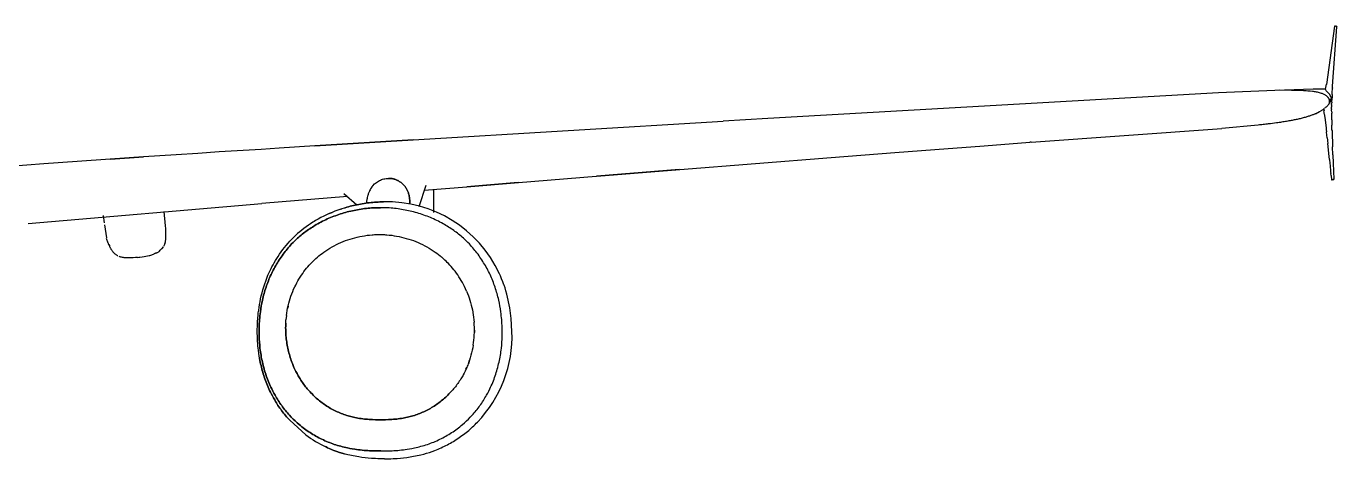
# Model space of a CAD drawing. Header units: metres. Extents: x -35769 to 135608, y -97159 to 12469.
# Drawn here: x 115846 to 135606, y -9222 to -2695 of the extents above; entities that cross this region are included whole.
import ezdxf

# ---------------------------------------------------------------- set-up
doc = ezdxf.new("R2010")
doc.units = ezdxf.units.M
doc.layers.get('0').update_dxf_attribs({"linetype": 'CONTINUOUS'})

msp = doc.modelspace()

# ---------------------------------------------------------------- linework, layer by layer
for p, q in [((135570, -2697), (135449, -3573)), ((135543, -3599), (135606, -2705)), ((133822, -3700), (127026, -4089)), ((134670, -3663), (133822, -3700)), ((135252, -3644), (134670, -3663)), ((135106, -3669), (134736, -3660)), ((135143, -3671), (135106, -3669)), ((135378, -3710), (135332, -3696)), ((135374, -3645), (135339, -3644)), ((135438, -3647), (135446, -3597)), ((135439, -3654), (135438, -3647)), ((135440, -3661), (135439, -3654)), ((135446, -3671), (135440, -3661)), ((135456, -3682), (135446, -3671)), ((135459, -3684), (135456, -3682)), ((135471, -3696), (135459, -3684)), ((135489, -3715), (135471, -3696)), ((135499, -3727), (135489, -3715)), ((135508, -3741), (135499, -3727)), ((135514, -3754), (135508, -3741)), ((135520, -3766), (135514, -3754)), ((135535, -3747), (135534, -3768)), ((135536, -3726), (135535, -3747)), ((135524, -3784), (135520, -3766)), ((135520, -3804), (135524, -3784)), ((135524, -3784), (135524, -3784)), ((135534, -3768), (135532, -3795)), ((121682, -4411), (126356, -4128)), ((127026, -4089), (126356, -4128)), ((135529, -3987), (135528, -3967)), ((135529, -3987), (135528, -3967)), ((135529, -3987), (135529, -4008)), ((135529, -4028), (135529, -4008)), ((135529, -4028), (135529, -4008)), ((135531, -4109), (135529, -4028)), ((135531, -4109), (135532, -4190)), ((130998, -4445), (133873, -4240)), ((134419, -4187), (133873, -4240)), ((135448, -4256), (135452, -4291)), ((135533, -4261), (135532, -4190)), ((135534, -4278), (135543, -4516)), ((130998, -4445), (130977, -4446)), ((135479, -4558), (135470, -4467)), ((135547, -4638), (135543, -4516)), ((135485, -4618), (135479, -4558)), ((135494, -4708), (135485, -4618)), ((135494, -4708), (135501, -4769)), ((135547, -4638), (135552, -4760)), ((135501, -4769), (135504, -4799)), ((135504, -4799), (135507, -4829)), ((135507, -4829), (135510, -4859)), ((135510, -4859), (135513, -4890)), ((135513, -4890), (135516, -4920)), ((135519, -4950), (135516, -4920)), ((135552, -4760), (135557, -4882)), ((135557, -4882), (135561, -5005)), ((121871, -5101), (121765, -5422)), ((121848, -5170), (122487, -5118)), ((135519, -4950), (135525, -5011)), ((120689, -5264), (119397, -5370)), ((120637, -5218), (120831, -5389)), ((121991, -5506), (121992, -5158)), ((115873, -5674), (119396, -5370)), ((117946, -5707), (117928, -5490)), ((120589, -5455), (120545, -5470)), ((120654, -5434), (120589, -5455)), ((117008, -5551), (117021, -5660)), ((117025, -5694), (117055, -5889)), ((117953, -5885), (117953, -5864)), ((122485, -6691), (122499, -6725)), ((123139, -6942), (123094, -6740)), ((119769, -7061), (119762, -7126)), ((122574, -6975), (122581, -7012)), ((123160, -7107), (123139, -6942)), ((123170, -7304), (123160, -7107)), ((119759, -7175), (119762, -7126)), ((119819, -8641), (120060, -8862))]:
    msp.add_line(p, q)
at = {"ltscale": 0.033945}
msp.add_line((135571, -2696), (135570, -2697), dxfattribs=at)
at = {"ltscale": 0.017735}
msp.add_line((135570, -2697), (135570, -2697), dxfattribs=at)
at = {"ltscale": 0.053772}
msp.add_line((135573, -2696), (135571, -2696), dxfattribs=at)
at = {"ltscale": 0.078487}
msp.add_line((135577, -2696), (135573, -2696), dxfattribs=at)
at = {"ltscale": 0.11392}
msp.add_line((135577, -2696), (135581, -2695), dxfattribs=at)
at = {"ltscale": 0.168959}
msp.add_line((135581, -2695), (135588, -2695), dxfattribs=at)
at = {"ltscale": 0.174157}
msp.add_line((135595, -2697), (135588, -2695), dxfattribs=at)
at = {"ltscale": 0.118054}
msp.add_line((135599, -2698), (135595, -2697), dxfattribs=at)
at = {"ltscale": 0.081827}
msp.add_line((135602, -2699), (135599, -2698), dxfattribs=at)
at = {"ltscale": 0.056663}
msp.add_line((135604, -2700), (135602, -2699), dxfattribs=at)
at = {"ltscale": 0.036596}
msp.add_line((135606, -2700), (135604, -2700), dxfattribs=at)
at = {"ltscale": 0.019433}
msp.add_line((135606, -2701), (135606, -2700), dxfattribs=at)
at = {"ltscale": 0.092126}
msp.add_line((135606, -2701), (135606, -2705), dxfattribs=at)
at = {"ltscale": 0.303369}
msp.add_line((135429, -3647), (135413, -3646), dxfattribs=at)
at = {"ltscale": 0.238504}
msp.add_line((135429, -3647), (135439, -3647), dxfattribs=at)
at = {"ltscale": 0.083888}
msp.add_line((135446, -3594), (135447, -3590), dxfattribs=at)
at = {"ltscale": 0.088188}
msp.add_line((135446, -3597), (135446, -3594), dxfattribs=at)
at = {"ltscale": 0.155855}
msp.add_line((135447, -3590), (135448, -3584), dxfattribs=at)
at = {"ltscale": 0.176535}
msp.add_line((135448, -3580), (135449, -3573), dxfattribs=at)
at = {"ltscale": 0.096101}
msp.add_line((135448, -3584), (135448, -3580), dxfattribs=at)
at = {"ltscale": 0.300017}
msp.add_line((135541, -3624), (135542, -3612), dxfattribs=at)
at = {"ltscale": 0.055605}
msp.add_line((135541, -3626), (135541, -3624), dxfattribs=at)
msp.add_line((135541, -3626), (135541, -3624), dxfattribs=at)
at = {"ltscale": 0.063275}
msp.add_line((135541, -3626), (135541, -3628), dxfattribs=at)
msp.add_line((135541, -3626), (135541, -3628), dxfattribs=at)
at = {"ltscale": 0.314622}
msp.add_line((135542, -3612), (135543, -3599), dxfattribs=at)
at = {"ltscale": 0.00659}
msp.add_line((135543, -3599), (135543, -3599), dxfattribs=at)
msp.add_line((135543, -3599), (135543, -3599), dxfattribs=at)
at = {"ltscale": 0.269221}
msp.add_line((135401, -3950), (135392, -3956), dxfattribs=at)
at = {"ltscale": 0.305143}
msp.add_line((135411, -3943), (135401, -3950), dxfattribs=at)
at = {"ltscale": 0.187336}
msp.add_line((135410, -3943), (135411, -3951), dxfattribs=at)
at = {"ltscale": 0.135491}
msp.add_line((135411, -3943), (135415, -3940), dxfattribs=at)
at = {"ltscale": 0.193174}
msp.add_line((135411, -3951), (135412, -3959), dxfattribs=at)
at = {"ltscale": 0.234345}
msp.add_line((135415, -3940), (135422, -3934), dxfattribs=at)
at = {"ltscale": 0.192762}
msp.add_line((135429, -3929), (135422, -3934), dxfattribs=at)
at = {"ltscale": 0.009664}
msp.add_line((135426, -3932), (135426, -3932), dxfattribs=at)
msp.add_line((135426, -3932), (135426, -3932), dxfattribs=at)
msp.add_line((135426, -3932), (135426, -3932), dxfattribs=at)
at = {"ltscale": 0.186652}
msp.add_line((135434, -3925), (135429, -3929), dxfattribs=at)
at = {"ltscale": 0.287808}
msp.add_line((135443, -3917), (135434, -3925), dxfattribs=at)
at = {"ltscale": 0.196583}
msp.add_line((135449, -3912), (135443, -3917), dxfattribs=at)
at = {"ltscale": 0.268422}
msp.add_line((135449, -3912), (135457, -3905), dxfattribs=at)
at = {"ltscale": 0.239272}
msp.add_line((135457, -3905), (135464, -3898), dxfattribs=at)
at = {"ltscale": 0.25924}
msp.add_line((135464, -3898), (135470, -3892), dxfattribs=at)
at = {"ltscale": 0.281581}
msp.add_line((135470, -3892), (135477, -3883), dxfattribs=at)
at = {"ltscale": 0.166957}
msp.add_line((135477, -3883), (135481, -3878), dxfattribs=at)
at = {"ltscale": 0.148361}
msp.add_line((135485, -3873), (135481, -3878), dxfattribs=at)
at = {"ltscale": 0.148559}
msp.add_line((135488, -3868), (135485, -3873), dxfattribs=at)
at = {"ltscale": 0.102905}
msp.add_line((135487, -3790), (135489, -3793), dxfattribs=at)
at = {"ltscale": 0.14597}
msp.add_line((135491, -3863), (135488, -3868), dxfattribs=at)
at = {"ltscale": 0.092453}
msp.add_line((135489, -3793), (135491, -3796), dxfattribs=at)
at = {"ltscale": 0.079565}
msp.add_line((135491, -3796), (135494, -3798), dxfattribs=at)
at = {"ltscale": 0.161052}
msp.add_line((135497, -3854), (135493, -3859), dxfattribs=at)
at = {"ltscale": 0.071732}
msp.add_line((135494, -3798), (135496, -3800), dxfattribs=at)
at = {"ltscale": 0.063902}
msp.add_line((135496, -3800), (135498, -3802), dxfattribs=at)
at = {"ltscale": 0.134103}
msp.add_line((135497, -3854), (135500, -3849), dxfattribs=at)
at = {"ltscale": 0.05719}
msp.add_line((135499, -3803), (135498, -3802), dxfattribs=at)
at = {"ltscale": 0.062259}
msp.add_line((135501, -3805), (135499, -3803), dxfattribs=at)
at = {"ltscale": 0.054218}
msp.add_line((135503, -3806), (135501, -3805), dxfattribs=at)
at = {"ltscale": 0.055283}
msp.add_line((135505, -3806), (135503, -3806), dxfattribs=at)
at = {"ltscale": 0.048417}
msp.add_line((135507, -3807), (135505, -3806), dxfattribs=at)
at = {"ltscale": 0.041017}
msp.add_line((135509, -3807), (135507, -3807), dxfattribs=at)
at = {"ltscale": 0.038219}
msp.add_line((135509, -3807), (135510, -3806), dxfattribs=at)
at = {"ltscale": 0.047048}
msp.add_line((135512, -3806), (135510, -3806), dxfattribs=at)
at = {"ltscale": 0.04776}
msp.add_line((135514, -3805), (135512, -3806), dxfattribs=at)
at = {"ltscale": 0.068708}
msp.add_line((135516, -3803), (135514, -3805), dxfattribs=at)
at = {"ltscale": 0.073421}
msp.add_line((135517, -3800), (135516, -3803), dxfattribs=at)
at = {"ltscale": 0.067337}
msp.add_line((135519, -3798), (135517, -3800), dxfattribs=at)
at = {"ltscale": 0.070383}
msp.add_line((135519, -3798), (135520, -3795), dxfattribs=at)
at = {"ltscale": 0.148348}
msp.add_line((135520, -3795), (135522, -3790), dxfattribs=at)
at = {"ltscale": 0.102711}
msp.add_line((135522, -3790), (135523, -3786), dxfattribs=at)
at = {"ltscale": 0.053505}
msp.add_line((135523, -3786), (135524, -3784), dxfattribs=at)
at = {"ltscale": 0.218376}
msp.add_line((135528, -3877), (135527, -3886), dxfattribs=at)
msp.add_line((135528, -3877), (135527, -3886), dxfattribs=at)
at = {"ltscale": 0.217845}
msp.add_line((135527, -3886), (135527, -3895), dxfattribs=at)
at = {"ltscale": 0.107746}
msp.add_line((135527, -3899), (135527, -3895), dxfattribs=at)
msp.add_line((135527, -3899), (135527, -3895), dxfattribs=at)
at = {"ltscale": 0.106452}
msp.add_line((135527, -3900), (135527, -3899), dxfattribs=at)
at = {"ltscale": 0.137249}
msp.add_line((135527, -3900), (135527, -3906), dxfattribs=at)
msp.add_line((135527, -3900), (135527, -3906), dxfattribs=at)
at = {"ltscale": 0.165782}
msp.add_line((135527, -3906), (135527, -3912), dxfattribs=at)
msp.add_line((135527, -3906), (135527, -3912), dxfattribs=at)
msp.add_line((135527, -3906), (135527, -3912), dxfattribs=at)
at = {"ltscale": 0.16095}
msp.add_line((135527, -3912), (135527, -3919), dxfattribs=at)
msp.add_line((135527, -3912), (135527, -3919), dxfattribs=at)
at = {"ltscale": 0.118318}
msp.add_line((135528, -3924), (135527, -3919), dxfattribs=at)
msp.add_line((135528, -3924), (135527, -3919), dxfattribs=at)
msp.add_line((135528, -3924), (135527, -3919), dxfattribs=at)
at = {"ltscale": 0.251762}
msp.add_line((135529, -3849), (135528, -3859), dxfattribs=at)
at = {"ltscale": 0.254869}
msp.add_line((135528, -3869), (135528, -3859), dxfattribs=at)
msp.add_line((135528, -3869), (135528, -3859), dxfattribs=at)
at = {"ltscale": 0.215807}
msp.add_line((135528, -3877), (135528, -3869), dxfattribs=at)
at = {"ltscale": 0.232801}
msp.add_line((135528, -3933), (135528, -3924), dxfattribs=at)
msp.add_line((135528, -3933), (135528, -3924), dxfattribs=at)
at = {"ltscale": 0.231286}
msp.add_line((135528, -3942), (135528, -3933), dxfattribs=at)
msp.add_line((135528, -3942), (135528, -3933), dxfattribs=at)
msp.add_line((135528, -3942), (135528, -3933), dxfattribs=at)
at = {"ltscale": 0.116408}
msp.add_line((135528, -3942), (135528, -3947), dxfattribs=at)
msp.add_line((135528, -3942), (135528, -3947), dxfattribs=at)
msp.add_line((135528, -3942), (135528, -3947), dxfattribs=at)
at = {"ltscale": 0.163612}
msp.add_line((135528, -3947), (135528, -3953), dxfattribs=at)
msp.add_line((135528, -3947), (135528, -3953), dxfattribs=at)
at = {"ltscale": 0.371303}
msp.add_line((135529, -3839), (135530, -3824), dxfattribs=at)
at = {"ltscale": 0.249426}
msp.add_line((135529, -3839), (135529, -3849), dxfattribs=at)
msp.add_line((135529, -3839), (135529, -3849), dxfattribs=at)
at = {"ltscale": 0.370006}
msp.add_line((135530, -3824), (135531, -3809), dxfattribs=at)
at = {"ltscale": 0.341966}
msp.add_line((135532, -3795), (135531, -3809), dxfattribs=at)
msp.add_line((135532, -3795), (135531, -3809), dxfattribs=at)
at = {"ltscale": 0.31608}
msp.add_line((135284, -4015), (135348, -3983), dxfattribs=at)
at = {"ltscale": 0.356801}
msp.add_line((135348, -3983), (135360, -3976), dxfattribs=at)
at = {"ltscale": 0.26563}
msp.add_line((135369, -3970), (135360, -3976), dxfattribs=at)
at = {"ltscale": 0.338205}
msp.add_line((135369, -3970), (135381, -3963), dxfattribs=at)
at = {"ltscale": 0.320402}
msp.add_line((135381, -3963), (135392, -3956), dxfattribs=at)
at = {"ltscale": 0.19396}
msp.add_line((135412, -3959), (135414, -3974), dxfattribs=at)
at = {"ltscale": 0.451122}
msp.add_line((135418, -4015), (135426, -4073), dxfattribs=at)
at = {"ltscale": 0.41978}
msp.add_line((135426, -4073), (135445, -4228), dxfattribs=at)
at = {"ltscale": 0.336776}
msp.add_line((135528, -3967), (135528, -3953), dxfattribs=at)
msp.add_line((135528, -3967), (135528, -3953), dxfattribs=at)
at = {"ltscale": 0.430683}
msp.add_line((135445, -4228), (135448, -4256), dxfattribs=at)
at = {"ltscale": 0.005441}
msp.add_line((135451, -4280), (135451, -4280), dxfattribs=at)
msp.add_line((135451, -4280), (135451, -4280), dxfattribs=at)
msp.add_line((135451, -4280), (135451, -4280), dxfattribs=at)
at = {"ltscale": 0.291319}
msp.add_line((135457, -4337), (135452, -4291), dxfattribs=at)
at = {"ltscale": 0.441009}
msp.add_line((135462, -4381), (135457, -4337), dxfattribs=at)
at = {"ltscale": 0.139968}
msp.add_line((135533, -4261), (135534, -4267), dxfattribs=at)
msp.add_line((135533, -4261), (135534, -4267), dxfattribs=at)
at = {"ltscale": 0.144293}
msp.add_line((135534, -4272), (135534, -4267), dxfattribs=at)
msp.add_line((135534, -4272), (135534, -4267), dxfattribs=at)
msp.add_line((135534, -4272), (135534, -4267), dxfattribs=at)
at = {"ltscale": 0.147877}
msp.add_line((135534, -4272), (135534, -4278), dxfattribs=at)
msp.add_line((135534, -4272), (135534, -4278), dxfattribs=at)
at = {"ltscale": 0.343548}
for q in [(135463, -4395), (135464, -4409)]:
    msp.add_line((135462, -4381), q, dxfattribs=at)
at = {"ltscale": 0.005383}
msp.add_line((135465, -4409), (135464, -4409), dxfattribs=at)
msp.add_line((135465, -4409), (135464, -4409), dxfattribs=at)
msp.add_line((135465, -4409), (135464, -4409), dxfattribs=at)
at = {"ltscale": 0.356285}
msp.add_line((135464, -4409), (135466, -4423), dxfattribs=at)
msp.add_line((135464, -4409), (135466, -4423), dxfattribs=at)
at = {"ltscale": 0.362518}
msp.add_line((135466, -4423), (135470, -4467), dxfattribs=at)
at = {"ltscale": 0.003494}
msp.add_line((135501, -4769), (135501, -4769), dxfattribs=at)
msp.add_line((135501, -4769), (135501, -4769), dxfattribs=at)
msp.add_line((135501, -4769), (135501, -4769), dxfattribs=at)
at = {"ltscale": 0.016406}
msp.add_line((135525, -5011), (135526, -5011), dxfattribs=at)
at = {"ltscale": 0.011333}
msp.add_line((135525, -5011), (135525, -5011), dxfattribs=at)
msp.add_line((135525, -5011), (135525, -5011), dxfattribs=at)
msp.add_line((135525, -5011), (135525, -5011), dxfattribs=at)
at = {"ltscale": 0.006678}
msp.add_line((135525, -5011), (135525, -5011), dxfattribs=at)
at = {"ltscale": 0.002563}
msp.add_line((135525, -5011), (135525, -5011), dxfattribs=at)
msp.add_line((135525, -5011), (135525, -5011), dxfattribs=at)
msp.add_line((135525, -5011), (135525, -5011), dxfattribs=at)
at = {"ltscale": 0.020709}
msp.add_line((135526, -5011), (135527, -5011), dxfattribs=at)
at = {"ltscale": 0.026188}
msp.add_line((135527, -5011), (135528, -5011), dxfattribs=at)
at = {"ltscale": 0.029325}
msp.add_line((135528, -5011), (135529, -5011), dxfattribs=at)
at = {"ltscale": 0.034419}
msp.add_line((135529, -5011), (135531, -5011), dxfattribs=at)
at = {"ltscale": 0.036776}
msp.add_line((135531, -5011), (135532, -5011), dxfattribs=at)
at = {"ltscale": 0.040305}
msp.add_line((135532, -5011), (135534, -5011), dxfattribs=at)
at = {"ltscale": 0.041881}
msp.add_line((135534, -5011), (135535, -5010), dxfattribs=at)
at = {"ltscale": 0.042673}
msp.add_line((135537, -5010), (135535, -5010), dxfattribs=at)
at = {"ltscale": 0.052471}
msp.add_line((135537, -5010), (135539, -5010), dxfattribs=at)
at = {"ltscale": 0.050922}
msp.add_line((135539, -5010), (135541, -5010), dxfattribs=at)
at = {"ltscale": 0.047021}
msp.add_line((135543, -5010), (135541, -5010), dxfattribs=at)
at = {"ltscale": 0.04155}
msp.add_line((135543, -5010), (135545, -5010), dxfattribs=at)
at = {"ltscale": 0.047852}
msp.add_line((135547, -5010), (135545, -5010), dxfattribs=at)
at = {"ltscale": 0.040817}
msp.add_line((135547, -5010), (135548, -5009), dxfattribs=at)
at = {"ltscale": 0.034564}
msp.add_line((135548, -5009), (135550, -5009), dxfattribs=at)
at = {"ltscale": 0.029873}
msp.add_line((135550, -5009), (135551, -5009), dxfattribs=at)
at = {"ltscale": 0.036991}
msp.add_line((135551, -5009), (135552, -5009), dxfattribs=at)
at = {"ltscale": 0.03152}
msp.add_line((135552, -5009), (135553, -5009), dxfattribs=at)
at = {"ltscale": 0.026449}
msp.add_line((135555, -5009), (135553, -5009), dxfattribs=at)
at = {"ltscale": 0.022553}
msp.add_line((135555, -5008), (135555, -5009), dxfattribs=at)
at = {"ltscale": 0.026964}
msp.add_line((135556, -5008), (135555, -5008), dxfattribs=at)
at = {"ltscale": 0.022688}
msp.add_line((135557, -5008), (135556, -5008), dxfattribs=at)
at = {"ltscale": 0.034923}
msp.add_line((135557, -5008), (135559, -5008), dxfattribs=at)
at = {"ltscale": 0.031925}
msp.add_line((135559, -5008), (135560, -5007), dxfattribs=at)
at = {"ltscale": 0.021062}
msp.add_line((135561, -5007), (135560, -5007), dxfattribs=at)
at = {"ltscale": 0.041504}
msp.add_line((135561, -5005), (135561, -5006), dxfattribs=at)
msp.add_line((135561, -5005), (135561, -5006), dxfattribs=at)
at = {"ltscale": 0.010253}
msp.add_line((135561, -5007), (135561, -5006), dxfattribs=at)
msp.add_line((135561, -5007), (135561, -5006), dxfattribs=at)
at = {"ltscale": 0.016772}
msp.add_line((135561, -5007), (135561, -5007), dxfattribs=at)
msp.add_line((135561, -5007), (135561, -5007), dxfattribs=at)
at = {"ltscale": 0.362756}
msp.add_line((120589, -5455), (120603, -5450), dxfattribs=at)
for points in [[(135332, -3696), (135317, -3692), (135301, -3689), (135286, -3686), (135270, -3683), (135254, -3681), (135238, -3679), (135207, -3676), (135171, -3673), (135143, -3671)], [(135482, -3782), (135479, -3777), (135476, -3773), (135472, -3769), (135469, -3765), (135461, -3757), (135455, -3752), (135449, -3746), (135442, -3742), (135436, -3737), (135427, -3732), (135418, -3727), (135408, -3722), (135398, -3717), (135388, -3713), (135378, -3710)], [(135498, -3834), (135498, -3824), (135496, -3815), (135494, -3806), (135491, -3800), (135489, -3794), (135485, -3787), (135482, -3782)], [(135491, -3863), (135494, -3857), (135496, -3849), (135498, -3842), (135498, -3834)], [(135284, -4015), (135279, -4018), (135269, -4022), (135259, -4026), (135249, -4030), (135239, -4034), (135228, -4039), (135217, -4043), (135205, -4047), (135193, -4051), (135181, -4055), (135168, -4059), (135155, -4063), (135142, -4067), (135129, -4071), (135115, -4075), (135100, -4079), (135086, -4083), (135071, -4087), (135056, -4091), (135040, -4094), (135026, -4098), (135011, -4101), (134996, -4104), (134981, -4107), (134966, -4110), (134950, -4113), (134934, -4116), (134917, -4119), (134901, -4122), (134884, -4125), (134866, -4128), (134849, -4131), (134831, -4134), (134813, -4137), (134794, -4140), (134775, -4143), (134755, -4146), (134736, -4149), (134715, -4152), (134695, -4155), (134667, -4158), (134638, -4162), (134609, -4166), (134591, -4168), (134573, -4170), (134554, -4172), (134536, -4175), (134517, -4177), (134498, -4179), (134478, -4181), (134459, -4183), (134439, -4185), (134419, -4187)], [(121682, -4412), (120198, -4502), (121682, -4412), (120198, -4502), (119661, -4536), (119386, -4553), (118754, -4593), (118432, -4614), (118107, -4635), (117613, -4668), (117115, -4702), (117613, -4668), (117114, -4702), (116613, -4737), (116109, -4774), (115855, -4792), (115601, -4811)], [(125702, -4856), (127985, -4675), (128945, -4600), (129548, -4554), (130291, -4498), (130977, -4446)], [(123262, -5054), (122487, -5118), (123266, -5054), (124441, -4958), (125692, -4857), (124447, -4957), (125702, -4856)], [(121070, -5105), (121068, -5108), (121058, -5121), (121049, -5134), (121040, -5147), (121038, -5151), (121030, -5165), (121022, -5179), (121020, -5183), (121016, -5192), (121012, -5202), (121010, -5206), (121003, -5225), (121002, -5229), (121001, -5233), (120995, -5252), (120992, -5261), (120988, -5278), (120986, -5286), (120984, -5294), (120981, -5312), (120979, -5321), (120978, -5328), (120977, -5335), (120976, -5343), (120973, -5364)], [(121070, -5105), (121098, -5075), (121112, -5063), (121126, -5052), (121140, -5042), (121155, -5033), (121171, -5024), (121187, -5017), (121203, -5010)], [(121203, -5010), (121220, -5004), (121237, -4999), (121254, -4996), (121272, -4993), (121291, -4991), (121310, -4991)], [(121310, -4991), (121322, -4991), (121333, -4992), (121343, -4993), (121354, -4994), (121364, -4995), (121374, -4997), (121384, -5000), (121394, -5002), (121404, -5005), (121414, -5009), (121423, -5012), (121433, -5016), (121443, -5021), (121452, -5025), (121461, -5030), (121470, -5036), (121479, -5041), (121488, -5047), (121497, -5054), (121505, -5060), (121513, -5067), (121521, -5074), (121529, -5082), (121536, -5089), (121543, -5097), (121550, -5105), (121557, -5114), (121564, -5123), (121570, -5132), (121576, -5141), (121582, -5151), (121587, -5160), (121592, -5170), (121597, -5180), (121601, -5190), (121605, -5201), (121609, -5211), (121612, -5222), (121615, -5232), (121618, -5243), (121622, -5262), (121625, -5281), (121627, -5301), (121629, -5320), (121629, -5333), (121629, -5346), (121628, -5359), (121627, -5372)], [(121627, -5372), (121628, -5359), (121629, -5346), (121629, -5333), (121629, -5320), (121627, -5301), (121625, -5281), (121622, -5262), (121618, -5243), (121615, -5232), (121612, -5222), (121609, -5211), (121605, -5201), (121601, -5190), (121597, -5180), (121592, -5170), (121587, -5160), (121582, -5151), (121576, -5141), (121570, -5132), (121564, -5123), (121557, -5114), (121550, -5105), (121543, -5097), (121536, -5089), (121529, -5082), (121521, -5074), (121513, -5067), (121505, -5060), (121497, -5054), (121488, -5047), (121479, -5041), (121470, -5036), (121461, -5030), (121452, -5025), (121443, -5021), (121433, -5016), (121423, -5012), (121414, -5009), (121404, -5005), (121394, -5002), (121384, -5000), (121374, -4997), (121364, -4995), (121354, -4994), (121343, -4993), (121333, -4992), (121322, -4991), (121310, -4991)], [(120545, -5470), (120501, -5487), (120458, -5504), (120416, -5522), (120457, -5504), (120415, -5523), (120372, -5542), (120331, -5562), (120289, -5584), (120248, -5606), (120208, -5629), (120188, -5641), (120168, -5653), (120134, -5676), (120100, -5699), (120066, -5722), (120033, -5747), (120001, -5772), (119969, -5798), (119938, -5825), (119908, -5853), (119878, -5881)], [(121186, -5434), (121160, -5434), (121133, -5434), (121106, -5435), (121080, -5437), (121053, -5438), (121027, -5440), (121000, -5443), (120974, -5445), (120947, -5448), (120921, -5452), (120895, -5456), (120868, -5460), (120842, -5464), (120816, -5469), (120790, -5474), (120764, -5480), (120738, -5485), (120712, -5492), (120686, -5498), (120661, -5505), (120635, -5512), (120609, -5520), (120584, -5528), (120559, -5536), (120534, -5545), (120508, -5554), (120484, -5563), (120459, -5573), (120434, -5583), (120410, -5593), (120385, -5604), (120361, -5615), (120337, -5626), (120313, -5638), (120289, -5650), (120266, -5663), (120243, -5676), (120220, -5689), (120199, -5701), (120180, -5713), (120160, -5725), (120140, -5738), (120121, -5751), (120102, -5764), (120083, -5777), (120064, -5791), (120045, -5805), (120027, -5819), (120008, -5833), (119990, -5848), (119973, -5863), (119955, -5878), (119938, -5894), (119920, -5909)], [(119920, -5909), (119938, -5894), (119955, -5878), (119973, -5863), (119990, -5848), (120008, -5833), (120027, -5819), (120045, -5805), (120064, -5791), (120083, -5777), (120102, -5764), (120121, -5751), (120140, -5738), (120160, -5725), (120180, -5713), (120199, -5701), (120220, -5689), (120243, -5676), (120266, -5663), (120289, -5650), (120313, -5638), (120337, -5626), (120361, -5615), (120385, -5604), (120410, -5593), (120434, -5583), (120459, -5573), (120484, -5563), (120508, -5554), (120534, -5545), (120559, -5536), (120584, -5528), (120609, -5520), (120635, -5512), (120661, -5505), (120686, -5498), (120712, -5492), (120738, -5485), (120764, -5480), (120790, -5474), (120816, -5469), (120842, -5464), (120868, -5460), (120895, -5456), (120921, -5452), (120947, -5448), (120974, -5445), (121000, -5443), (121027, -5440), (121053, -5438), (121080, -5437), (121106, -5435), (121133, -5434), (121160, -5434), (121186, -5434)], [(120627, -5442), (120654, -5434), (120679, -5426), (120705, -5419), (120731, -5412), (120756, -5406), (120782, -5399), (120808, -5394), (120834, -5388), (120860, -5383), (120887, -5378), (120913, -5373), (120939, -5369), (120965, -5365), (120992, -5362), (121018, -5358), (121045, -5356), (121071, -5353), (121098, -5351), (121124, -5349), (121151, -5348), (121177, -5347), (121204, -5346), (121231, -5346)], [(121231, -5346), (121204, -5346), (121177, -5347), (121151, -5348), (121124, -5349), (121098, -5351), (121071, -5353), (121045, -5356), (121018, -5358), (120992, -5362), (120965, -5365), (120939, -5369), (120913, -5373), (120887, -5378), (120860, -5383), (120834, -5388), (120808, -5394), (120782, -5399), (120756, -5406), (120731, -5412), (120705, -5419), (120679, -5426), (120654, -5434)], [(122454, -5909), (122437, -5894), (122419, -5878), (122402, -5863), (122384, -5848), (122366, -5833), (122347, -5819), (122329, -5805), (122310, -5791), (122291, -5777), (122272, -5764), (122253, -5751), (122234, -5738), (122214, -5725), (122194, -5713), (122174, -5701), (122154, -5689), (122131, -5676), (122108, -5663), (122084, -5650), (122060, -5638), (122037, -5626), (122012, -5615), (121988, -5604), (121964, -5593), (121939, -5583), (121915, -5573), (121890, -5563), (121865, -5554), (121840, -5545), (121814, -5536), (121789, -5528), (121764, -5520), (121738, -5512), (121713, -5505), (121687, -5498), (121661, -5492), (121635, -5485), (121609, -5480), (121583, -5474), (121557, -5469), (121531, -5464), (121504, -5460), (121478, -5456), (121452, -5452), (121425, -5448), (121399, -5445), (121372, -5443), (121346, -5440), (121319, -5438), (121293, -5437), (121266, -5435), (121240, -5434), (121213, -5434), (121186, -5434)], [(117953, -5884), (117953, -5864), (117953, -5844), (117953, -5820), (117952, -5795), (117950, -5766), (117949, -5746), (117946, -5707)], [(117150, -6094), (117145, -6088), (117141, -6082), (117135, -6073), (117129, -6064), (117125, -6057), (117121, -6051), (117117, -6044), (117110, -6029), (117107, -6022), (117101, -6006), (117097, -5998), (117094, -5989), (117100, -6005), (117096, -5995), (117103, -6010), (117099, -6003), (117096, -5997), (117093, -5992), (117086, -5977), (117084, -5972), (117081, -5967), (117075, -5952), (117069, -5937), (117066, -5929), (117061, -5913), (117057, -5898)], [(117922, -6012), (117927, -6002), (117932, -5992), (117935, -5982), (117938, -5974), (117936, -5980), (117939, -5973), (117941, -5965), (117945, -5949), (117947, -5939), (117948, -5929), (117950, -5918), (117951, -5907), (117953, -5885)], [(119331, -7222), (119334, -7169), (119335, -7142), (119337, -7115), (119339, -7089), (119341, -7063), (119345, -7021), (119351, -6979), (119356, -6937), (119363, -6895), (119371, -6853), (119380, -6808), (119390, -6763), (119401, -6718), (119414, -6673), (119427, -6628), (119442, -6584), (119457, -6541), (119474, -6497), (119491, -6454), (119510, -6412), (119530, -6370), (119540, -6349), (119551, -6328), (119568, -6295), (119586, -6263), (119605, -6231), (119624, -6199), (119644, -6168), (119667, -6133), (119691, -6100), (119715, -6066), (119740, -6034), (119766, -6002), (119793, -5971), (119820, -5940), (119849, -5910), (119878, -5881)], [(119920, -5909), (119896, -5933), (119872, -5957), (119848, -5981), (119831, -6000), (119814, -6019), (119797, -6038), (119781, -6057), (119764, -6077), (119749, -6097), (119733, -6117), (119718, -6137), (119703, -6158), (119688, -6179), (119674, -6200), (119660, -6221), (119646, -6243), (119633, -6264), (119620, -6286), (119607, -6308), (119594, -6330), (119582, -6353), (119571, -6375), (119559, -6398), (119548, -6421), (119537, -6444), (119526, -6467), (119516, -6490), (119506, -6514), (119497, -6537), (119488, -6561), (119479, -6585), (119470, -6609), (119462, -6633), (119454, -6657), (119446, -6681), (119439, -6706), (119432, -6730), (119425, -6755), (119419, -6779), (119413, -6804), (119407, -6829), (119398, -6873), (119390, -6916), (119383, -6960), (119376, -7004), (119373, -7034), (119369, -7063), (119367, -7093), (119364, -7123), (119362, -7152), (119360, -7182)], [(119360, -7182), (119362, -7152), (119364, -7123), (119367, -7093), (119369, -7063), (119373, -7034), (119376, -7004), (119383, -6960), (119390, -6916), (119398, -6873), (119407, -6829), (119413, -6804), (119419, -6779), (119425, -6755), (119432, -6730), (119439, -6706), (119446, -6681), (119454, -6657), (119462, -6633), (119470, -6609), (119479, -6585), (119488, -6561), (119497, -6537), (119506, -6514), (119516, -6490), (119526, -6467), (119537, -6444), (119548, -6421), (119559, -6398), (119571, -6375), (119582, -6353), (119594, -6330), (119607, -6308), (119620, -6286), (119633, -6264), (119646, -6243), (119660, -6221), (119674, -6200), (119688, -6179), (119703, -6158), (119718, -6137), (119733, -6117), (119749, -6097), (119764, -6077), (119781, -6057), (119797, -6038), (119814, -6019), (119831, -6000), (119848, -5981), (119872, -5957), (119896, -5933), (119920, -5909)], [(120215, -6199), (120237, -6179), (120260, -6160), (120284, -6141), (120307, -6123), (120331, -6105), (120346, -6094), (120362, -6084), (120377, -6073), (120393, -6063), (120425, -6044), (120457, -6025), (120490, -6007), (120523, -5990), (120556, -5974), (120591, -5959), (120625, -5944), (120660, -5931), (120695, -5919), (120730, -5907), (120766, -5896), (120802, -5886), (120838, -5877), (120875, -5869), (120912, -5862), (120948, -5856), (120985, -5850), (121022, -5846), (121060, -5842), (121078, -5841), (121097, -5840), (121122, -5839), (121147, -5838), (121171, -5838)], [(121171, -5838), (121196, -5838), (121221, -5839), (121246, -5840), (121264, -5841), (121283, -5842), (121320, -5846), (121357, -5850), (121395, -5856), (121431, -5862), (121467, -5869), (121504, -5877), (121541, -5886), (121577, -5896), (121613, -5907), (121648, -5918), (121684, -5931), (121719, -5944), (121753, -5959), (121788, -5974), (121821, -5990), (121854, -6007), (121887, -6024), (121919, -6043), (121951, -6063), (121967, -6073), (121983, -6083), (121998, -6094), (122013, -6105), (122037, -6122), (122061, -6140), (122085, -6159), (122108, -6178), (122106, -6177), (122129, -6197)], [(123019, -7182), (123017, -7152), (123015, -7123), (123012, -7093), (123009, -7063), (123006, -7034), (123002, -7004), (122996, -6960), (122988, -6916), (122980, -6873), (122971, -6829), (122965, -6804), (122959, -6779), (122952, -6755), (122946, -6730), (122939, -6706), (122931, -6681), (122923, -6657), (122915, -6633), (122907, -6609), (122898, -6585), (122889, -6561), (122880, -6537), (122870, -6514), (122860, -6490), (122850, -6467), (122840, -6444), (122829, -6421), (122817, -6398), (122806, -6375), (122794, -6353), (122782, -6330), (122769, -6308), (122756, -6286), (122743, -6264), (122730, -6243), (122716, -6221), (122702, -6200), (122687, -6179), (122673, -6158), (122658, -6137), (122642, -6117), (122627, -6097), (122611, -6077), (122594, -6057), (122578, -6038), (122561, -6019), (122544, -6000), (122527, -5981), (122503, -5957), (122479, -5933), (122454, -5909)], [(117226, -6161), (117221, -6159), (117211, -6152), (117201, -6145), (117196, -6141), (117187, -6134), (117178, -6125), (117174, -6122), (117166, -6113), (117163, -6110), (117154, -6100)], [(117526, -6184), (117544, -6182), (117561, -6180), (117596, -6175), (117623, -6171), (117650, -6166), (117675, -6161), (117700, -6156), (117712, -6153), (117725, -6149), (117738, -6145), (117750, -6141), (117766, -6134), (117774, -6131), (117782, -6127), (117789, -6122), (117797, -6118)], [(117856, -6076), (117856, -6079), (117856, -6082), (117855, -6085), (117854, -6087), (117852, -6091), (117850, -6093), (117847, -6097), (117843, -6101), (117836, -6106), (117828, -6112), (117822, -6115), (117817, -6117), (117812, -6119), (117807, -6120), (117804, -6120), (117802, -6119), (117799, -6119), (117797, -6118)], [(117856, -6076), (117863, -6072), (117869, -6067), (117876, -6063), (117882, -6058), (117888, -6052), (117894, -6047), (117914, -6023)], [(117526, -6184), (117509, -6185), (117491, -6187), (117456, -6189), (117428, -6190), (117401, -6191), (117376, -6191), (117350, -6190), (117337, -6189), (117324, -6188), (117311, -6187), (117298, -6185), (117281, -6182), (117273, -6180), (117264, -6177), (117256, -6175), (117248, -6172)], [(119769, -7061), (119774, -7024), (119780, -6987), (119787, -6950), (119795, -6914), (119788, -6948), (119796, -6912), (119805, -6876), (119815, -6840), (119826, -6803), (119826, -6804), (119838, -6768), (119851, -6733), (119864, -6699), (119878, -6665), (119894, -6630), (119909, -6600), (119925, -6569), (119941, -6539), (119958, -6510), (119976, -6481), (119995, -6451), (120014, -6424), (120034, -6396), (120053, -6372), (120072, -6348), (120092, -6325), (120112, -6302), (120133, -6279), (120150, -6261), (120168, -6243), (120187, -6225), (120201, -6212), (120215, -6199)], [(122485, -6691), (122470, -6657), (122454, -6624), (122439, -6594), (122423, -6564), (122406, -6534), (122389, -6505), (122370, -6476), (122352, -6448), (122332, -6421), (122312, -6393), (122293, -6369), (122274, -6345), (122254, -6322), (122234, -6299), (122213, -6277), (122195, -6259), (122177, -6241), (122158, -6224), (122144, -6211), (122129, -6197)], [(123094, -6740), (123079, -6690), (123065, -6645), (123050, -6600), (123048, -6595), (123031, -6551), (123014, -6507), (122995, -6464), (122980, -6430)], [(122485, -6692), (122499, -6726), (122513, -6761), (122525, -6796), (122536, -6831), (122547, -6866), (122557, -6902), (122566, -6938), (122574, -6975)], [(122574, -6976), (122581, -7013), (122587, -7050), (122592, -7087), (122597, -7124), (122600, -7163)], [(119380, -7788), (119375, -7763), (119369, -7737), (119366, -7718), (119358, -7674), (119351, -7629), (119346, -7584), (119342, -7551), (119339, -7517), (119338, -7510), (119336, -7476), (119334, -7451), (119333, -7425), (119331, -7375), (119330, -7322), (119330, -7273), (119331, -7222)], [(119360, -7182), (119359, -7213), (119357, -7244), (119357, -7286), (119357, -7327), (119357, -7369), (119359, -7415), (119362, -7462), (119366, -7509), (119370, -7555), (119374, -7582), (119377, -7608), (119381, -7634), (119386, -7661), (119390, -7687), (119395, -7713), (119401, -7739), (119406, -7765), (119412, -7791), (119419, -7817), (119426, -7843), (119433, -7869), (119440, -7894), (119448, -7920), (119457, -7945), (119465, -7971), (119474, -7996), (119484, -8021), (119493, -8046), (119503, -8070), (119514, -8095), (119525, -8119), (119536, -8144), (119547, -8168), (119563, -8200), (119580, -8231), (119597, -8263), (119609, -8283), (119620, -8303), (119633, -8323), (119645, -8343), (119658, -8362), (119671, -8382), (119684, -8401), (119698, -8420), (119711, -8439), (119726, -8458), (119740, -8476), (119754, -8494), (119769, -8512), (119784, -8530), (119800, -8548), (119816, -8565)], [(119816, -8565), (119800, -8548), (119784, -8530), (119769, -8512), (119754, -8494), (119740, -8476), (119726, -8458), (119711, -8439), (119698, -8420), (119684, -8401), (119671, -8382), (119658, -8362), (119645, -8343), (119633, -8323), (119620, -8303), (119609, -8283), (119597, -8263), (119580, -8231), (119563, -8200), (119547, -8168), (119536, -8144), (119525, -8119), (119514, -8095), (119503, -8070), (119493, -8046), (119484, -8021), (119474, -7996), (119465, -7971), (119457, -7945), (119448, -7920), (119440, -7894), (119433, -7869), (119426, -7843), (119419, -7817), (119412, -7791), (119406, -7765), (119401, -7739), (119395, -7713), (119390, -7687), (119386, -7661), (119381, -7634), (119377, -7608), (119374, -7582), (119370, -7555), (119366, -7509), (119362, -7462), (119359, -7415), (119357, -7369), (119357, -7327), (119357, -7286), (119357, -7244), (119359, -7213), (119360, -7182)], [(120139, -8228), (120125, -8213), (120111, -8198), (120098, -8183), (120084, -8167), (120071, -8151), (120058, -8135), (120046, -8119), (120033, -8102), (120021, -8086), (120009, -8069), (119998, -8052), (119987, -8035), (119976, -8017), (119965, -8000), (119946, -7969), (119929, -7937), (119912, -7905), (119897, -7873), (119883, -7844), (119871, -7814), (119859, -7785), (119850, -7762), (119842, -7739), (119834, -7717), (119827, -7694), (119820, -7671), (119813, -7648), (119807, -7625), (119801, -7601), (119795, -7578), (119790, -7555), (119785, -7531), (119781, -7508), (119777, -7484), (119773, -7460), (119770, -7437), (119767, -7413), (119765, -7389), (119762, -7365), (119761, -7342), (119759, -7318), (119758, -7294), (119758, -7270), (119757, -7247), (119758, -7223), (119758, -7199), (119759, -7175)], [(119759, -7175), (119758, -7199), (119758, -7223), (119757, -7247), (119758, -7270), (119758, -7294), (119759, -7318), (119761, -7342), (119762, -7365), (119765, -7389), (119767, -7413), (119770, -7437), (119773, -7460), (119777, -7484), (119781, -7508), (119785, -7531), (119790, -7555), (119795, -7578), (119801, -7601), (119807, -7625), (119813, -7648), (119820, -7671), (119827, -7694), (119834, -7717), (119842, -7739), (119850, -7762), (119859, -7785), (119871, -7814), (119883, -7844), (119897, -7873), (119912, -7905), (119929, -7937), (119946, -7969), (119965, -8000), (119976, -8017), (119987, -8035), (119998, -8052), (120009, -8069), (120021, -8086), (120033, -8102), (120046, -8119), (120058, -8135), (120071, -8151), (120084, -8167), (120098, -8183), (120111, -8198), (120125, -8213), (120139, -8228)], [(122569, -8565), (122585, -8548), (122600, -8530), (122615, -8512), (122630, -8494), (122644, -8476), (122659, -8458), (122673, -8439), (122686, -8420), (122700, -8401), (122713, -8382), (122726, -8362), (122739, -8343), (122751, -8323), (122763, -8303), (122775, -8283), (122787, -8263), (122804, -8231), (122820, -8200), (122836, -8168), (122847, -8144), (122858, -8119), (122869, -8095), (122879, -8070), (122889, -8046), (122899, -8021), (122908, -7996), (122917, -7971), (122926, -7945), (122934, -7920), (122942, -7894), (122949, -7869), (122956, -7843), (122963, -7817), (122969, -7791), (122975, -7765), (122981, -7739), (122986, -7713), (122991, -7687), (122996, -7661), (123000, -7634), (123004, -7608), (123007, -7582), (123010, -7555), (123015, -7509), (123019, -7462), (123021, -7415), (123023, -7369), (123023, -7327), (123023, -7286), (123022, -7244), (123021, -7213), (123019, -7182)], [(122585, -7507), (122591, -7469), (122595, -7431), (122599, -7393), (122602, -7355), (122603, -7317), (122604, -7279), (122603, -7315), (122604, -7277), (122604, -7238), (122602, -7201), (122600, -7163)], [(122585, -7507), (122578, -7546), (122571, -7585), (122562, -7623), (122552, -7661), (122552, -7660), (122541, -7698), (122530, -7735), (122517, -7771), (122529, -7736), (122517, -7772), (122510, -7790), (122503, -7808), (122496, -7826), (122488, -7844), (122476, -7872), (122488, -7845), (122475, -7873), (122462, -7901), (122449, -7928), (122434, -7955)], [(119369, -7737), (119365, -7711), (119369, -7737), (119374, -7762), (119380, -7788), (119386, -7813), (119392, -7838), (119398, -7863), (119405, -7889), (119412, -7914), (119419, -7939), (119427, -7963), (119435, -7988), (119444, -8014), (119453, -8040), (119463, -8065), (119473, -8090), (119483, -8116), (119494, -8141), (119505, -8166), (119516, -8191), (119528, -8215), (119540, -8239), (119557, -8272), (119574, -8304), (119592, -8335), (119604, -8356), (119617, -8376), (119629, -8396), (119642, -8416), (119656, -8436), (119669, -8456), (119683, -8475), (119697, -8494), (119711, -8514), (119726, -8532), (119741, -8551), (119756, -8570), (119771, -8588), (119787, -8606), (119803, -8624), (119819, -8641)], [(119819, -8641), (119803, -8624), (119787, -8606), (119771, -8588), (119756, -8570), (119741, -8551), (119726, -8532), (119711, -8514), (119697, -8494), (119683, -8475), (119669, -8456), (119656, -8436), (119642, -8416), (119629, -8396), (119617, -8376), (119604, -8356), (119592, -8335), (119574, -8304), (119557, -8272), (119540, -8239), (119528, -8215), (119516, -8191), (119505, -8166), (119494, -8141), (119483, -8116), (119473, -8090), (119463, -8065), (119453, -8040), (119444, -8014), (119435, -7988), (119427, -7963), (119419, -7939), (119412, -7914), (119405, -7889), (119398, -7863), (119392, -7838), (119386, -7813), (119380, -7788), (119374, -7762), (119369, -7737)], [(122436, -7952), (122427, -7969), (122409, -8000), (122398, -8017), (122387, -8035), (122376, -8052), (122364, -8069), (122352, -8086), (122340, -8102), (122328, -8119), (122316, -8135), (122303, -8151), (122290, -8167), (122276, -8183), (122263, -8198), (122249, -8213), (122235, -8228)], [(121188, -8633), (121151, -8633), (121114, -8632), (121065, -8631), (121041, -8629), (121017, -8628), (120992, -8626), (120968, -8624), (120944, -8622), (120920, -8619), (120896, -8615), (120872, -8612), (120848, -8608), (120824, -8604), (120803, -8599), (120782, -8595), (120761, -8590), (120740, -8584), (120719, -8579), (120698, -8573), (120678, -8567), (120657, -8560), (120637, -8553), (120616, -8546), (120596, -8538), (120575, -8529), (120555, -8521), (120534, -8512), (120514, -8502), (120494, -8493), (120475, -8483), (120455, -8472), (120436, -8461), (120416, -8450), (120398, -8439), (120379, -8427), (120360, -8415), (120342, -8402), (120324, -8389), (120306, -8376), (120288, -8363), (120270, -8349), (120253, -8335), (120236, -8321), (120219, -8306), (120203, -8291), (120186, -8276), (120170, -8260), (120155, -8244), (120139, -8228)], [(120139, -8228), (120155, -8244), (120170, -8260), (120186, -8276), (120203, -8291), (120219, -8306), (120236, -8321), (120253, -8335), (120270, -8349), (120288, -8363), (120306, -8376), (120324, -8389), (120342, -8402), (120360, -8415), (120379, -8427), (120398, -8439), (120416, -8450), (120436, -8461), (120455, -8472), (120475, -8483), (120494, -8493), (120514, -8502), (120534, -8512), (120555, -8521), (120575, -8529), (120596, -8538), (120616, -8546), (120637, -8553), (120657, -8560), (120678, -8567), (120698, -8573), (120719, -8579), (120740, -8584), (120761, -8590), (120782, -8595), (120803, -8599), (120824, -8604), (120848, -8608), (120872, -8612), (120896, -8615), (120920, -8619), (120944, -8622), (120968, -8624), (120992, -8626), (121017, -8628), (121041, -8629), (121065, -8631), (121114, -8632), (121151, -8633), (121188, -8633)], [(122235, -8228), (122220, -8244), (122204, -8260), (122188, -8276), (122172, -8291), (122155, -8306), (122138, -8321), (122121, -8335), (122104, -8349), (122087, -8363), (122069, -8376), (122051, -8389), (122033, -8402), (122015, -8415), (121996, -8427), (121977, -8439), (121958, -8450), (121939, -8461), (121920, -8472), (121900, -8483), (121881, -8493), (121861, -8502), (121841, -8512), (121820, -8521), (121800, -8529), (121779, -8538), (121759, -8546), (121739, -8553), (121718, -8560), (121698, -8567), (121677, -8573), (121656, -8579), (121635, -8584), (121614, -8590), (121593, -8595), (121572, -8599), (121551, -8604), (121527, -8608), (121504, -8612), (121480, -8615), (121456, -8619), (121432, -8622), (121408, -8624), (121383, -8626), (121359, -8628), (121335, -8629), (121310, -8631), (121262, -8632), (121225, -8633), (121188, -8633)], [(121188, -8633), (121225, -8633), (121262, -8632), (121310, -8631), (121335, -8629), (121359, -8628), (121383, -8626), (121408, -8624), (121432, -8622), (121456, -8619), (121480, -8615), (121504, -8612), (121527, -8608), (121551, -8604), (121572, -8599), (121593, -8595), (121614, -8590), (121635, -8584), (121656, -8579), (121677, -8573), (121698, -8567), (121718, -8560), (121739, -8553), (121759, -8546), (121779, -8538), (121800, -8529), (121820, -8521), (121841, -8512), (121861, -8502), (121881, -8493), (121900, -8483), (121920, -8472), (121939, -8461), (121958, -8450), (121977, -8439), (121996, -8427), (122015, -8415), (122033, -8402), (122051, -8389), (122069, -8376), (122087, -8363), (122104, -8349), (122121, -8335), (122138, -8321), (122155, -8306), (122172, -8291), (122188, -8276), (122204, -8260), (122220, -8244), (122235, -8228)], [(119816, -8565), (119843, -8595), (119872, -8624), (119901, -8652), (119932, -8679), (119962, -8706), (119982, -8722), (120002, -8738), (120022, -8754), (120042, -8769), (120063, -8784), (120083, -8799), (120105, -8813), (120126, -8827), (120147, -8841), (120169, -8854), (120191, -8867), (120213, -8880), (120235, -8892), (120258, -8904), (120280, -8916), (120303, -8927), (120326, -8938), (120349, -8949), (120373, -8959), (120396, -8969), (120420, -8978), (120443, -8987), (120467, -8996), (120491, -9005), (120516, -9013), (120540, -9020), (120564, -9027), (120589, -9034), (120613, -9041), (120638, -9047), (120663, -9053), (120688, -9058), (120725, -9066), (120762, -9073), (120799, -9078), (120827, -9082), (120855, -9086), (120883, -9089), (120911, -9092), (120939, -9095), (120967, -9097), (120996, -9099), (121024, -9100), (121065, -9102), (121107, -9103), (121150, -9104), (121193, -9104)], [(121193, -9104), (121150, -9104), (121107, -9103), (121065, -9102), (121024, -9100), (120996, -9099), (120967, -9097), (120939, -9095), (120911, -9092), (120883, -9089), (120855, -9086), (120827, -9082), (120799, -9078), (120762, -9073), (120725, -9066), (120688, -9058), (120663, -9053), (120638, -9047), (120613, -9041), (120589, -9034), (120564, -9027), (120540, -9020), (120516, -9013), (120491, -9005), (120467, -8996), (120443, -8987), (120420, -8978), (120396, -8969), (120373, -8959), (120349, -8949), (120326, -8938), (120303, -8927), (120280, -8916), (120258, -8904), (120235, -8892), (120213, -8880), (120191, -8867), (120169, -8854), (120147, -8841), (120126, -8827), (120105, -8813), (120083, -8799), (120063, -8784), (120042, -8769), (120022, -8754), (120002, -8738), (119982, -8722), (119962, -8706), (119932, -8679), (119901, -8652), (119872, -8624), (119843, -8595), (119816, -8565)], [(121193, -9104), (121237, -9104), (121280, -9103), (121321, -9102), (121363, -9100), (121391, -9099), (121419, -9097), (121447, -9095), (121476, -9092), (121504, -9089), (121532, -9086), (121560, -9082), (121588, -9078), (121625, -9073), (121662, -9066), (121699, -9058), (121724, -9053), (121748, -9047), (121773, -9041), (121798, -9034), (121822, -9027), (121846, -9020), (121871, -9013), (121895, -9005), (121919, -8996), (121943, -8987), (121966, -8978), (121990, -8969), (122013, -8959), (122037, -8949), (122060, -8938), (122083, -8927), (122106, -8916), (122128, -8904), (122151, -8892), (122173, -8880), (122195, -8867), (122217, -8854), (122238, -8841), (122260, -8827), (122281, -8813), (122302, -8799), (122323, -8784), (122343, -8769), (122364, -8754), (122384, -8738), (122403, -8722), (122423, -8706), (122454, -8679), (122484, -8652), (122513, -8624), (122541, -8595), (122569, -8565)], [(121246, -9222), (121278, -9222), (121310, -9222), (121344, -9221), (121377, -9220), (121409, -9218), (121440, -9216), (121488, -9212), (121536, -9207), (121585, -9201), (121633, -9194), (121660, -9190), (121687, -9185), (121715, -9180), (121742, -9174), (121769, -9168), (121796, -9161), (121839, -9150), (121881, -9138), (121924, -9125), (121966, -9110), (122007, -9095), (122032, -9085), (122055, -9076), (122079, -9066), (122103, -9055), (122127, -9044), (122150, -9033), (122173, -9021), (122196, -9010), (122219, -8997), (122242, -8985), (122264, -8972), (122286, -8959), (122309, -8945), (122330, -8931), (122352, -8917), (122374, -8903), (122395, -8888), (122416, -8873), (122437, -8857), (122457, -8842), (122478, -8826), (122498, -8809), (122517, -8793), (122537, -8776), (122556, -8758), (122575, -8741), (122594, -8723), (122613, -8705), (122631, -8687), (122649, -8668)], [(120055, -8858), (120060, -8862), (120095, -8887), (120131, -8911), (120136, -8915), (120172, -8938), (120209, -8961), (120246, -8982), (120284, -9003), (120322, -9023), (120343, -9033)], [(121246, -9222), (121213, -9222), (121181, -9222), (121148, -9221), (121114, -9220), (121083, -9218), (121052, -9216), (121004, -9212), (120955, -9207), (120907, -9201), (120859, -9194), (120832, -9190), (120805, -9185), (120777, -9180), (120750, -9174), (120723, -9168), (120697, -9161), (120654, -9150), (120611, -9138), (120569, -9125), (120527, -9110), (120485, -9095), (120461, -9085), (120437, -9076), (120413, -9066), (120390, -9055), (120366, -9044), (120351, -9037)], [(120351, -9037), (120366, -9044), (120390, -9055), (120413, -9066), (120437, -9076), (120461, -9085), (120485, -9095), (120527, -9110), (120569, -9125), (120641, -9147)]]:
    msp.add_lwpolyline(points)
for centre, radius, start, end in [((135289, -6354), 2710, 88.937, 90.7831), ((135369, -4583), 937, 87.3124, 89.722), ((40347, 1498), 95332, 356.85841, 356.91752), ((135373, -3766), 151, 326.7142, 339.1464), ((135413, -3777), 110, 336.8526, 345.6064), ((130552, -4572), 4898, 6.5341, 7.0148), ((121285, -7211), 1866, 24.7614, 91.6768), ((121292, -7369), 1879, 316.2413, 1.9815)]:
    msp.add_arc(centre, radius, start, end)

doc.saveas('drawing.dxf')
